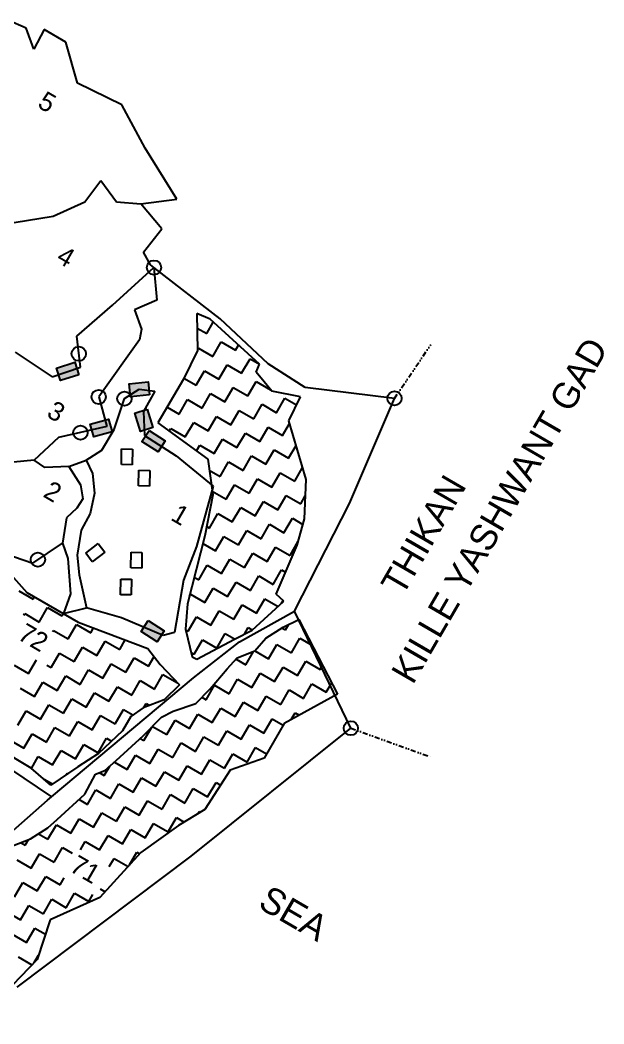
# Model space of a CAD drawing. Header units: metres. Extents: x 321906 to 324695, y 1838151 to 1839688.
# Drawn here: x 324115 to 324695, y 1838690 to 1839688 of the extents above; entities that cross this region are included whole.
import ezdxf

# ---------------------------------------------------------------- set-up
doc = ezdxf.new("R2010")
doc.units = ezdxf.units.M
doc.linetypes.add('DIVIDE', pattern=[1.25, 0.5, -0.25, 0, -0.25, 0, -0.25])
for name, color, linetype in [('OFF', 1, 'Continuous'), ('OTHERS', 1, 'Continuous'), ('POLY_HATCH', 12, 'Continuous'), ('POLY_PARCEL', 6, 'Continuous'), ('POLY_WATER', 4, 'Continuous'), ('TEXT_MAPOUT', 7, 'Continuous'), ('TEXT_PARCEL', 7, 'Continuous'), ('V_BOUND_LINE', 7, 'Continuous'), ('V_DIVIDE_LINE', 7, 'DIVIDE')]:
    doc.layers.add(name, color=color, linetype=linetype)
doc.styles.add('TEXT_MAP', font='', dxfattribs={"height": 2.5})
doc.styles.get('TEXT_MAP').set_extended_font_data('Kruti Dev 050')

msp = doc.modelspace()

# ---------------------------------------------------------------- hatches: boundary and pattern name
for points in [[(324151.15, 1839342.2), (324155.14, 1839329.75), (324173.13, 1839335.52), (324169.14, 1839347.97)], [(324223.27, 1839326.59), (324224.71, 1839313.6), (324243.5, 1839315.68), (324242.05, 1839328.68)], [(324234.49, 1839279.32), (324246.96, 1839283.23), (324241.31, 1839301.26), (324228.84, 1839297.35)], [(324184.68, 1839286.55), (324188.11, 1839273.94), (324206.34, 1839278.9), (324202.91, 1839291.52)], [(324251.97, 1839258.97), (324259, 1839270), (324243.06, 1839280.15), (324236.03, 1839269.13)], [(324251.09, 1839070.03), (324258.11, 1839081.06), (324242.17, 1839091.21), (324235.15, 1839080.19)]]:
    msp.add_hatch(color=256).paths.add_polyline_path(points)

# ---------------------------------------------------------------- linework, layer by layer
for points in [[(324173.13, 1839335.52), (324155.14, 1839329.75), (324151.15, 1839342.2), (324169.14, 1839347.97)], [(324243.5, 1839315.68), (324224.71, 1839313.6), (324223.27, 1839326.59), (324242.05, 1839328.68)], [(324241.31, 1839301.26), (324246.96, 1839283.23), (324234.49, 1839279.32), (324228.84, 1839297.35)], [(324206.34, 1839278.9), (324188.11, 1839273.94), (324184.68, 1839286.55), (324202.91, 1839291.52)], [(324243.06, 1839280.15), (324259, 1839270), (324251.97, 1839258.97), (324236.03, 1839269.13)], [(324242.17, 1839091.21), (324258.11, 1839081.06), (324251.09, 1839070.03), (324235.15, 1839080.19)]]:
    msp.add_lwpolyline(points, close=True)
for centre in [(324247.96, 1839442.18), (324173.21, 1839356.46), (324193.01, 1839313.56), (324218.61, 1839311.86), (324487.01, 1839312.1), (324174.89, 1839278.07), (324132.54, 1839151.76), (324443.63, 1838984.21)]:
    msp.add_circle(centre, 7.11)
at = {"layer": 'OFF'}
msp.add_line((324157.9, 1839098.17), (324180.78, 1839103.97), dxfattribs=at)
at = {"layer": 'OTHERS'}
for p, q in [((324215.58, 1839246.32), (324215.82, 1839261.86)), ((324215.82, 1839261.86), (324226.57, 1839261.7)), ((324226.57, 1839261.7), (324226.33, 1839246.16)), ((324226.33, 1839246.16), (324215.58, 1839246.32)), ((324232.72, 1839225.13), (324232.96, 1839240.67)), ((324232.96, 1839240.67), (324243.71, 1839240.5)), ((324243.71, 1839240.5), (324243.47, 1839224.96)), ((324243.47, 1839224.96), (324232.72, 1839225.13)), ((324180.08, 1839158.2), (324192.36, 1839167.72)), ((324192.36, 1839167.72), (324198.95, 1839159.23)), ((324186.67, 1839149.7), (324180.08, 1839158.2)), ((324198.95, 1839159.23), (324186.67, 1839149.7)), ((324224.98, 1839143.6), (324225.22, 1839159.14)), ((324225.22, 1839159.14), (324235.97, 1839158.98)), ((324235.97, 1839158.98), (324235.73, 1839143.44)), ((324235.73, 1839143.44), (324224.98, 1839143.6)), ((324214.65, 1839116.92), (324214.89, 1839132.45)), ((324214.89, 1839132.45), (324225.63, 1839132.29)), ((324225.63, 1839132.29), (324225.4, 1839116.75)), ((324225.4, 1839116.75), (324214.65, 1839116.92))]:
    msp.add_line(p, q, dxfattribs=at)
at = {"layer": 'POLY_HATCH'}
for p, q in [((324303.73, 1839390.75), (324290.62, 1839396.35)), ((324290.62, 1839396.35), (324291.19, 1839359.57)), ((324352.8, 1839346.15), (324303.73, 1839390.75)), ((324291.19, 1839359.57), (324277.18, 1839331.27)), ((324349.42, 1839338.2), (324352.8, 1839346.15)), ((324357.47, 1839328.58), (324349.42, 1839338.2)), ((324277.18, 1839331.27), (324251.87, 1839287.68)), ((324365.05, 1839319.22), (324357.47, 1839328.58)), ((324393.64, 1839313.69), (324365.05, 1839319.22)), ((324381.98, 1839289.84), (324393.64, 1839313.69)), ((324251.87, 1839287.68), (324301.43, 1839251.61)), ((324399.06, 1839231.34), (324381.98, 1839289.84)), ((324301.43, 1839251.61), (324306.49, 1839216.11)), ((324397.44, 1839192.4), (324399.06, 1839231.34)), ((324306.49, 1839216.11), (324298.58, 1839175.54)), ((324390.29, 1839166), (324397.44, 1839192.4)), ((324298.58, 1839175.54), (324281.19, 1839107.91)), ((324369.38, 1839117.43), (324390.29, 1839166)), ((324100.23, 1839142.99), (324121.71, 1839119.19)), ((324121.71, 1839119.19), (324172.62, 1839089.63)), ((324376.97, 1839110.46), (324369.38, 1839117.43)), ((324281.19, 1839107.91), (324279.12, 1839082.52)), ((324345.68, 1839081.6), (324376.97, 1839110.46)), ((324172.62, 1839089.63), (324241.93, 1839063.37)), ((324376.51, 1839084.58), (324392.04, 1839092.21)), ((324392.04, 1839092.21), (324430.32, 1839018.1)), ((324279.12, 1839082.52), (324286, 1839055.06)), ((324327.87, 1839072.86), (324345.68, 1839081.6)), ((324359.28, 1839073.69), (324376.51, 1839084.58)), ((324290.68, 1839052.66), (324327.87, 1839072.86)), ((324348.27, 1839061), (324359.28, 1839073.69)), ((324241.93, 1839063.37), (324254.08, 1839047.56)), ((324330.57, 1839054.01), (324348.27, 1839061)), ((324254.08, 1839047.56), (324273.25, 1839027.34)), ((324286, 1839055.06), (324290.68, 1839052.66)), ((324320.75, 1839043.36), (324330.57, 1839054.01)), ((324303.65, 1839023.3), (324320.75, 1839043.36)), ((324273.25, 1839027.34), (324258.23, 1839012.43)), ((324289.7, 1839008.68), (324303.65, 1839023.3)), ((324430.32, 1839018.1), (324377.4, 1838988.9)), ((324258.23, 1839012.43), (324237.31, 1839004.59)), ((324267.02, 1839000.95), (324289.7, 1839008.68)), ((324224.97, 1838995.89), (324216.69, 1838981.62)), ((324237.31, 1839004.59), (324224.97, 1838995.89)), ((324255.38, 1838994.99), (324267.02, 1839000.95)), ((324237.7, 1838977.08), (324255.38, 1838994.99)), ((324377.4, 1838988.9), (324357.35, 1838954.39)), ((324216.69, 1838981.62), (324192.74, 1838959.18)), ((324210.43, 1838952.02), (324237.7, 1838977.08)), ((324125.89, 1838944.4), (324093.04, 1838963.84)), ((324192.74, 1838959.18), (324172.17, 1838945.67)), ((324172.17, 1838945.67), (324145.33, 1838927.64)), ((324199.24, 1838942.16), (324210.43, 1838952.02)), ((324357.35, 1838954.39), (324323.64, 1838942.39)), ((324145.33, 1838927.64), (324125.89, 1838944.4)), ((324179.09, 1838918.42), (324189.86, 1838938.52)), ((324189.86, 1838938.52), (324199.24, 1838942.16)), ((324323.64, 1838942.39), (324298.62, 1838903.49)), ((324145.33, 1838927.64), (324145.33, 1838927.64)), ((324151.81, 1838893.37), (324179.09, 1838918.42)), ((324298.62, 1838903.49), (324272.18, 1838887.27)), ((324142.49, 1838885.15), (324151.81, 1838893.37)), ((324272.18, 1838887.27), (324234.73, 1838860.44)), ((324125.26, 1838874.25), (324142.49, 1838885.15)), ((324089.09, 1838860.27), (324125.26, 1838874.25)), ((324234.73, 1838860.44), (324194.28, 1838815.92)), ((324194.28, 1838815.92), (324144.86, 1838793.61)), ((324144.86, 1838793.61), (324131.71, 1838754.05)), ((324131.71, 1838754.05), (324070.28, 1838690.14))]:
    msp.add_line(p, q, dxfattribs=at)
at = {"layer": 'POLY_HATCH', "linetype": 'Continuous'}
for p, q in [((324300.38, 1839376.54), (324306.94, 1839387.83)), ((324290.84, 1839382.08), (324300.38, 1839376.54)), ((324306.39, 1839353.87), (324314.72, 1839368.21)), ((324314.72, 1839368.21), (324329.06, 1839359.89)), ((324329.06, 1839359.89), (324332.04, 1839365.02)), ((324291.17, 1839360.68), (324292.05, 1839362.2)), ((324292.05, 1839362.2), (324306.39, 1839353.87)), ((324312.41, 1839331.21), (324320.73, 1839345.55)), ((324320.73, 1839345.55), (324335.07, 1839337.22)), ((324335.07, 1839337.22), (324343.4, 1839351.56)), ((324343.4, 1839351.56), (324352.78, 1839346.11)), ((324289.74, 1839325.2), (324298.07, 1839339.53)), ((324298.07, 1839339.53), (324312.41, 1839331.21)), ((324277.65, 1839332.21), (324289.74, 1839325.2)), ((324341.08, 1839314.55), (324349.41, 1839328.89)), ((324349.41, 1839328.89), (324363.75, 1839320.57)), ((324295.75, 1839302.53), (324304.08, 1839316.87)), ((324304.08, 1839316.87), (324318.42, 1839308.54)), ((324318.42, 1839308.54), (324326.75, 1839322.88)), ((324326.75, 1839322.88), (324341.08, 1839314.55)), ((324363.75, 1839320.57), (324363.84, 1839320.71)), ((324273.08, 1839296.52), (324281.41, 1839310.86)), ((324281.41, 1839310.86), (324295.75, 1839302.53)), ((324347.1, 1839291.89), (324355.42, 1839306.23)), ((324355.42, 1839306.23), (324369.76, 1839297.9)), ((324369.76, 1839297.9), (324378.09, 1839312.24)), ((324378.09, 1839312.24), (324389.65, 1839305.53)), ((324261.06, 1839303.5), (324273.08, 1839296.52)), ((324324.43, 1839285.87), (324332.76, 1839300.21)), ((324332.76, 1839300.21), (324347.1, 1839291.89)), ((324279.1, 1839273.85), (324287.42, 1839288.19)), ((324287.42, 1839288.19), (324301.76, 1839279.86)), ((324301.76, 1839279.86), (324310.09, 1839294.2)), ((324310.09, 1839294.2), (324324.43, 1839285.87)), ((324375.78, 1839275.23), (324382.74, 1839287.23)), ((324263.17, 1839279.45), (324264.76, 1839282.18)), ((324264.76, 1839282.18), (324279.1, 1839273.85)), ((324330.44, 1839263.21), (324338.77, 1839277.55)), ((324338.77, 1839277.55), (324353.11, 1839269.22)), ((324353.11, 1839269.22), (324361.44, 1839283.56)), ((324361.44, 1839283.56), (324375.78, 1839275.23)), ((324290.13, 1839259.83), (324293.44, 1839265.52)), ((324293.44, 1839265.52), (324307.78, 1839257.2)), ((324307.78, 1839257.2), (324316.1, 1839271.53)), ((324316.1, 1839271.53), (324330.44, 1839263.21)), ((324381.79, 1839252.57), (324389.16, 1839265.26)), ((324336.45, 1839240.54), (324344.78, 1839254.88)), ((324344.78, 1839254.88), (324359.12, 1839246.55)), ((324359.12, 1839246.55), (324367.45, 1839260.89)), ((324367.45, 1839260.89), (324381.79, 1839252.57)), ((324313.79, 1839234.53), (324322.12, 1839248.87)), ((324322.12, 1839248.87), (324336.45, 1839240.54)), ((324302.97, 1839240.81), (324313.79, 1839234.53)), ((324365.13, 1839223.89), (324373.46, 1839238.23)), ((324373.46, 1839238.23), (324387.8, 1839229.9)), ((324387.8, 1839229.9), (324395.57, 1839243.29)), ((324319.8, 1839211.86), (324328.13, 1839226.2)), ((324328.13, 1839226.2), (324342.47, 1839217.87)), ((324342.47, 1839217.87), (324350.79, 1839232.21)), ((324350.79, 1839232.21), (324365.13, 1839223.89)), ((324305.95, 1839219.9), (324319.8, 1839211.86)), ((324371.15, 1839201.22), (324379.47, 1839215.56)), ((324379.47, 1839215.56), (324393.81, 1839207.23)), ((324393.81, 1839207.23), (324398.38, 1839215.11)), ((324348.48, 1839195.21), (324356.81, 1839209.55)), ((324356.81, 1839209.55), (324371.15, 1839201.22)), ((324303.15, 1839183.18), (324311.47, 1839197.52)), ((324311.47, 1839197.52), (324325.81, 1839189.2)), ((324325.81, 1839189.2), (324334.14, 1839203.53)), ((324334.14, 1839203.53), (324348.48, 1839195.21)), ((324354.49, 1839172.54), (324362.82, 1839186.88)), ((324362.82, 1839186.88), (324377.16, 1839178.55)), ((324377.16, 1839178.55), (324385.48, 1839192.89)), ((324385.48, 1839192.89), (324395.93, 1839186.83)), ((324300.39, 1839184.79), (324303.15, 1839183.18)), ((324331.82, 1839166.53), (324340.15, 1839180.87)), ((324340.15, 1839180.87), (324354.49, 1839172.54)), ((324296.6, 1839167.81), (324309.16, 1839160.52)), ((324309.16, 1839160.52), (324317.48, 1839174.86)), ((324317.48, 1839174.86), (324331.82, 1839166.53)), ((324383.17, 1839155.89), (324391.38, 1839170.02)), ((324337.84, 1839143.86), (324346.16, 1839158.2)), ((324346.16, 1839158.2), (324360.5, 1839149.87)), ((324360.5, 1839149.87), (324368.83, 1839164.21)), ((324368.83, 1839164.21), (324383.17, 1839155.89)), ((324292.5, 1839131.84), (324300.83, 1839146.18)), ((324300.83, 1839146.18), (324315.17, 1839137.85)), ((324315.17, 1839137.85), (324323.5, 1839152.19)), ((324323.5, 1839152.19), (324337.84, 1839143.86)), ((324343.85, 1839121.2), (324352.18, 1839135.53)), ((324352.18, 1839135.53), (324366.52, 1839127.21)), ((324366.52, 1839127.21), (324374.84, 1839141.55)), ((324374.84, 1839141.55), (324378.78, 1839139.26)), ((324288.02, 1839134.44), (324292.5, 1839131.84)), ((324321.18, 1839115.18), (324329.51, 1839129.52)), ((324329.51, 1839129.52), (324343.85, 1839121.2)), ((324113.49, 1839120.75), (324127.82, 1839112.42)), ((324283.24, 1839115.89), (324284.18, 1839117.5)), ((324284.18, 1839117.5), (324298.52, 1839109.17)), ((324298.52, 1839109.17), (324306.84, 1839123.51)), ((324306.84, 1839123.51), (324321.18, 1839115.18)), ((324127.82, 1839112.42), (324129.22, 1839114.83)), ((324327.19, 1839092.52), (324335.52, 1839106.86)), ((324335.52, 1839106.86), (324349.86, 1839098.53)), ((324349.86, 1839098.53), (324358.19, 1839112.87)), ((324358.19, 1839112.87), (324371.32, 1839105.25)), ((324374.81, 1839108.47), (324376.31, 1839111.06)), ((324118.58, 1839096.5), (324119.5, 1839098.08)), ((324119.5, 1839098.08), (324133.84, 1839089.75)), ((324133.84, 1839089.75), (324142.16, 1839104.09)), ((324142.16, 1839104.09), (324156.5, 1839095.76)), ((324156.5, 1839095.76), (324157.9, 1839098.17)), ((324304.53, 1839086.5), (324312.85, 1839100.84)), ((324312.85, 1839100.84), (324327.19, 1839092.52)), ((324162.52, 1839073.1), (324170.84, 1839087.44)), ((324170.84, 1839087.44), (324185.18, 1839079.11)), ((324281.86, 1839080.49), (324290.19, 1839094.83)), ((324290.19, 1839094.83), (324304.53, 1839086.5)), ((324378.54, 1839081.87), (324381.55, 1839087.06)), ((324147.26, 1839079.84), (324148.18, 1839081.43)), ((324148.18, 1839081.43), (324162.52, 1839073.1)), ((324185.18, 1839079.11), (324187.92, 1839083.83)), ((324279.25, 1839082.01), (324281.86, 1839080.49)), ((324310.54, 1839063.84), (324318.87, 1839078.18)), ((324318.87, 1839078.18), (324327.95, 1839072.9)), ((324337.78, 1839077.72), (324341.53, 1839084.19)), ((324341.53, 1839084.19), (324345.8, 1839081.71)), ((324375.25, 1839083.78), (324378.54, 1839081.87)), ((324191.19, 1839056.44), (324199.52, 1839070.78)), ((324199.52, 1839070.78), (324213.86, 1839062.46)), ((324213.86, 1839062.46), (324219.36, 1839071.92)), ((324287.87, 1839057.83), (324296.2, 1839072.17)), ((324296.2, 1839072.17), (324310.54, 1839063.84)), ((324361.89, 1839053.2), (324370.21, 1839067.54)), ((324370.21, 1839067.54), (324384.55, 1839059.21)), ((324384.55, 1839059.21), (324392.88, 1839073.55)), ((324392.88, 1839073.55), (324405.46, 1839066.24)), ((324145.86, 1839044.42), (324154.19, 1839058.76)), ((324154.19, 1839058.76), (324168.53, 1839050.43)), ((324168.53, 1839050.43), (324176.86, 1839064.77)), ((324176.86, 1839064.77), (324191.19, 1839056.44)), ((324242.54, 1839045.8), (324248.09, 1839055.35)), ((324284.87, 1839059.57), (324287.87, 1839057.83)), ((324339.22, 1839047.18), (324346.94, 1839060.47)), ((324348.33, 1839061.07), (324361.89, 1839053.2)), ((324108.86, 1839046.73), (324123.19, 1839038.41)), ((324123.19, 1839038.41), (324131.23, 1839052.24)), ((324141.46, 1839046.98), (324145.86, 1839044.42)), ((324197.21, 1839033.78), (324205.53, 1839048.12)), ((324205.53, 1839048.12), (324219.87, 1839039.79)), ((324219.87, 1839039.79), (324228.2, 1839054.13)), ((324228.2, 1839054.13), (324242.54, 1839045.8)), ((324329.49, 1839052.83), (324339.22, 1839047.18)), ((324390.56, 1839036.54), (324398.89, 1839050.88)), ((324398.89, 1839050.88), (324413.23, 1839042.55)), ((324413.23, 1839042.55), (324415.59, 1839046.62)), ((324151.87, 1839021.75), (324160.2, 1839036.09)), ((324160.2, 1839036.09), (324174.54, 1839027.76)), ((324174.54, 1839027.76), (324182.87, 1839042.1)), ((324182.87, 1839042.1), (324197.21, 1839033.78)), ((324248.55, 1839023.13), (324256.88, 1839037.47)), ((324256.88, 1839037.47), (324271.22, 1839029.15)), ((324345.23, 1839024.52), (324353.56, 1839038.86)), ((324353.56, 1839038.86), (324367.9, 1839030.53)), ((324367.9, 1839030.53), (324376.22, 1839044.87)), ((324376.22, 1839044.87), (324390.56, 1839036.54)), ((324129.21, 1839015.74), (324137.53, 1839030.08)), ((324137.53, 1839030.08), (324151.87, 1839021.75)), ((324203.22, 1839011.11), (324211.55, 1839025.45)), ((324211.55, 1839025.45), (324225.89, 1839017.12)), ((324225.89, 1839017.12), (324234.21, 1839031.46)), ((324234.21, 1839031.46), (324248.55, 1839023.13)), ((324271.22, 1839029.15), (324271.34, 1839029.35)), ((324299.9, 1839012.49), (324308.22, 1839026.83)), ((324308.22, 1839026.83), (324322.56, 1839018.5)), ((324322.56, 1839018.5), (324330.89, 1839032.84)), ((324330.89, 1839032.84), (324345.23, 1839024.52)), ((324396.58, 1839013.87), (324404.9, 1839028.21)), ((324404.9, 1839028.21), (324419.24, 1839019.89)), ((324419.24, 1839019.89), (324424.62, 1839029.14)), ((324114.87, 1839024.07), (324129.21, 1839015.74)), ((324180.55, 1839005.1), (324188.88, 1839019.44)), ((324188.88, 1839019.44), (324203.22, 1839011.11)), ((324351.24, 1839001.85), (324359.57, 1839016.19)), ((324359.57, 1839016.19), (324373.91, 1839007.86)), ((324373.91, 1839007.86), (324382.24, 1839022.2)), ((324382.24, 1839022.2), (324396.58, 1839013.87)), ((324135.22, 1838993.07), (324143.55, 1839007.41)), ((324143.55, 1839007.41), (324157.89, 1838999.09)), ((324157.89, 1838999.09), (324166.21, 1839013.43)), ((324166.21, 1839013.43), (324180.55, 1839005.1)), ((324237.91, 1839004.81), (324240.22, 1839008.8)), ((324240.22, 1839008.8), (324243.48, 1839006.9)), ((324295.68, 1839014.94), (324299.9, 1839012.49)), ((324328.58, 1838995.84), (324336.9, 1839010.18)), ((324336.9, 1839010.18), (324351.24, 1839001.85)), ((324112.55, 1838987.06), (324120.88, 1839001.4)), ((324120.88, 1839001.4), (324135.22, 1838993.07)), ((324186.56, 1838982.43), (324194.89, 1838996.77)), ((324194.89, 1838996.77), (324209.23, 1838988.44)), ((324209.23, 1838988.44), (324217.56, 1839002.78)), ((324217.56, 1839002.78), (324226.98, 1838997.31)), ((324283.24, 1838983.81), (324291.57, 1838998.15)), ((324291.57, 1838998.15), (324305.91, 1838989.83)), ((324305.91, 1838989.83), (324314.24, 1839004.17)), ((324314.24, 1839004.17), (324328.58, 1838995.84)), ((324384.28, 1838992.69), (324388.25, 1838999.54)), ((324388.25, 1838999.54), (324392.35, 1838997.15)), ((324163.9, 1838976.42), (324172.23, 1838990.76)), ((324172.23, 1838990.76), (324186.56, 1838982.43)), ((324246.49, 1838985.98), (324260.58, 1838977.8)), ((324260.58, 1838977.8), (324268.9, 1838992.14)), ((324268.9, 1838992.14), (324283.24, 1838983.81)), ((324334.59, 1838973.17), (324342.92, 1838987.51)), ((324342.92, 1838987.51), (324357.26, 1838979.18)), ((324357.26, 1838979.18), (324365.58, 1838993.52)), ((324365.58, 1838993.52), (324376.42, 1838987.23)), ((324118.56, 1838964.4), (324126.89, 1838978.73)), ((324126.89, 1838978.73), (324141.23, 1838970.41)), ((324141.23, 1838970.41), (324149.56, 1838984.75)), ((324149.56, 1838984.75), (324163.9, 1838976.42)), ((324237.91, 1838971.79), (324245.66, 1838985.14)), ((324289.26, 1838961.15), (324297.58, 1838975.49)), ((324297.58, 1838975.49), (324311.92, 1838967.16)), ((324311.92, 1838967.16), (324320.25, 1838981.5)), ((324320.25, 1838981.5), (324334.59, 1838973.17)), ((324104.23, 1838972.72), (324118.56, 1838964.4)), ((324169.91, 1838953.75), (324178.24, 1838968.09)), ((324178.24, 1838968.09), (324192.58, 1838959.77)), ((324192.58, 1838959.77), (324200.9, 1838974.1)), ((324200.9, 1838974.1), (324205.7, 1838971.32)), ((324234.26, 1838973.91), (324237.91, 1838971.79)), ((324266.59, 1838955.13), (324274.92, 1838969.47)), ((324274.92, 1838969.47), (324289.26, 1838961.15)), ((324126.05, 1838944.26), (324132.9, 1838956.07)), ((324132.9, 1838956.07), (324147.24, 1838947.74)), ((324147.24, 1838947.74), (324155.57, 1838962.08)), ((324155.57, 1838962.08), (324169.91, 1838953.75)), ((324221.26, 1838943.11), (324229.58, 1838957.45)), ((324229.58, 1838957.45), (324243.92, 1838949.12)), ((324243.92, 1838949.12), (324252.25, 1838963.46)), ((324252.25, 1838963.46), (324266.59, 1838955.13)), ((324317.93, 1838944.49), (324326.26, 1838958.83)), ((324326.26, 1838958.83), (324340.6, 1838950.5)), ((324340.6, 1838950.5), (324348.93, 1838964.84)), ((324348.93, 1838964.84), (324359.77, 1838958.55)), ((324198.59, 1838937.1), (324203.93, 1838946.29)), ((324208.63, 1838950.44), (324221.26, 1838943.11)), ((324272.6, 1838932.47), (324280.93, 1838946.81)), ((324280.93, 1838946.81), (324295.27, 1838938.48)), ((324295.27, 1838938.48), (324303.59, 1838952.82)), ((324303.59, 1838952.82), (324317.93, 1838944.49)), ((324160.77, 1838938.01), (324161.58, 1838939.41)), ((324161.58, 1838939.41), (324162.26, 1838939.02)), ((324193.62, 1838939.98), (324198.59, 1838937.1)), ((324249.93, 1838926.46), (324258.26, 1838940.8)), ((324258.26, 1838940.8), (324272.6, 1838932.47)), ((324138.83, 1838933.25), (324138.92, 1838933.4)), ((324138.92, 1838933.4), (324146.96, 1838928.73)), ((324204.6, 1838914.43), (324212.93, 1838928.77)), ((324212.93, 1838928.77), (324227.27, 1838920.44)), ((324227.27, 1838920.44), (324235.59, 1838934.78)), ((324235.59, 1838934.78), (324249.93, 1838926.46)), ((324301.28, 1838915.81), (324309.61, 1838930.15)), ((324309.61, 1838930.15), (324314.1, 1838927.55)), ((324181.93, 1838908.42), (324190.26, 1838922.76)), ((324190.26, 1838922.76), (324204.6, 1838914.43)), ((324255.95, 1838903.79), (324264.27, 1838918.13)), ((324264.27, 1838918.13), (324278.61, 1838909.8)), ((324278.61, 1838909.8), (324286.94, 1838924.14)), ((324286.94, 1838924.14), (324301.28, 1838915.81)), ((324173.52, 1838913.31), (324181.93, 1838908.42)), ((324210.61, 1838891.77), (324218.94, 1838906.1)), ((324218.94, 1838906.1), (324233.28, 1838897.78)), ((324233.28, 1838897.78), (324241.61, 1838912.12)), ((324241.61, 1838912.12), (324255.95, 1838903.79)), ((324187.95, 1838885.75), (324196.27, 1838900.09)), ((324196.27, 1838900.09), (324210.61, 1838891.77)), ((324261.96, 1838881.12), (324270.29, 1838895.46)), ((324270.29, 1838895.46), (324278.12, 1838890.91)), ((324291.63, 1838899.2), (324292.95, 1838901.47)), ((324292.95, 1838901.47), (324294.18, 1838900.76)), ((324142.61, 1838873.73), (324150.94, 1838888.07)), ((324150.94, 1838888.07), (324165.28, 1838879.74)), ((324165.28, 1838879.74), (324173.61, 1838894.08)), ((324173.61, 1838894.08), (324187.95, 1838885.75)), ((324239.29, 1838875.11), (324247.62, 1838889.45)), ((324247.62, 1838889.45), (324261.96, 1838881.12)), ((324133.13, 1838879.23), (324142.61, 1838873.73)), ((324193.96, 1838863.09), (324202.29, 1838877.43)), ((324202.29, 1838877.43), (324216.63, 1838869.1)), ((324216.63, 1838869.1), (324224.95, 1838883.44)), ((324224.95, 1838883.44), (324239.29, 1838875.11)), ((324115.31, 1838870.41), (324119.95, 1838867.72)), ((324119.95, 1838867.72), (324123.31, 1838873.5)), ((324174.88, 1838863.26), (324179.62, 1838871.41)), ((324179.62, 1838871.41), (324193.96, 1838863.09)), ((324125.96, 1838845.05), (324134.29, 1838859.39)), ((324134.29, 1838859.39), (324148.63, 1838851.06)), ((324148.63, 1838851.06), (324156.95, 1838865.4)), ((324156.95, 1838865.4), (324166.64, 1838859.78)), ((324223.77, 1838848.38), (324230.96, 1838860.77)), ((324230.96, 1838860.77), (324233.62, 1838859.23)), ((324111.62, 1838853.38), (324125.96, 1838845.05)), ((324203.56, 1838846.6), (324208.3, 1838854.76)), ((324208.3, 1838854.76), (324222.22, 1838846.67)), ((324131.97, 1838822.38), (324140.3, 1838836.72)), ((324140.3, 1838836.72), (324154.64, 1838828.4)), ((324109.3, 1838816.37), (324117.63, 1838830.71)), ((324117.63, 1838830.71), (324131.97, 1838822.38)), ((324154.64, 1838828.4), (324158.65, 1838835.31)), ((324160.65, 1838805.73), (324168.98, 1838820.07)), ((324168.98, 1838820.07), (324183.32, 1838811.74)), ((324183.32, 1838811.74), (324187.33, 1838818.66)), ((324194.51, 1838824.41), (324199.41, 1838821.57)), ((324115.32, 1838793.7), (324123.64, 1838808.04)), ((324123.64, 1838808.04), (324137.98, 1838799.72)), ((324137.98, 1838799.72), (324146.31, 1838814.06)), ((324146.31, 1838814.06), (324160.65, 1838805.73)), ((324100.98, 1838802.03), (324115.32, 1838793.7)), ((324106.99, 1838779.36), (324121.33, 1838771.04)), ((324121.33, 1838771.04), (324129.66, 1838785.38)), ((324129.66, 1838785.38), (324140.11, 1838779.31)), ((324113, 1838756.7), (324126.64, 1838748.78)), ((324129.01, 1838751.24), (324133.14, 1838758.35))]:
    msp.add_line(p, q, dxfattribs=at)
at = {"layer": 'POLY_PARCEL'}
for p, q in [((324179.25, 1839507.52), (324194.98, 1839528.87)), ((324194.98, 1839528.87), (324210.64, 1839507.39)), ((324147.71, 1839493.45), (324179.25, 1839507.52)), ((324210.64, 1839507.39), (324234.79, 1839505.57)), ((324096.58, 1839485.03), (324147.71, 1839493.45)), ((324206.68, 1839404.66), (324247.96, 1839442.18)), ((324247.96, 1839442.18), (324250.67, 1839409.8)), ((324171.15, 1839373.86), (324206.68, 1839404.66)), ((324250.67, 1839409.8), (324228.58, 1839400.22)), ((324228.58, 1839400.22), (324235.61, 1839380.81)), ((324235.61, 1839380.81), (324233.57, 1839370.2)), ((324174.78, 1839343.17), (324171.15, 1839373.86)), ((324233.57, 1839370.2), (324193.01, 1839313.56)), ((324109.95, 1839357.95), (324146.86, 1839333.66)), ((324146.86, 1839333.66), (324174.78, 1839343.17)), ((324218.61, 1839311.86), (324233.38, 1839321.14)), ((324233.38, 1839321.14), (324248.85, 1839319.3)), ((324248.85, 1839319.3), (324237.55, 1839299.07)), ((324193.01, 1839313.56), (324201.23, 1839284.02)), ((324208.39, 1839281.18), (324218.61, 1839311.86)), ((324237.55, 1839299.07), (324238.5, 1839275.31)), ((324201.23, 1839284.02), (324153, 1839273.12)), ((324196.04, 1839260.68), (324208.39, 1839281.18)), ((324238.5, 1839275.31), (324270.14, 1839255.15)), ((324153, 1839273.12), (324128.73, 1839250.65)), ((324180.55, 1839250.69), (324196.04, 1839260.68)), ((324270.14, 1839255.15), (324306.69, 1839224.99)), ((324128.73, 1839250.65), (324044.57, 1839242.92)), ((324139.57, 1839243.47), (324128.73, 1839250.65)), ((324163.39, 1839244.47), (324180.55, 1839250.69)), ((324163.39, 1839244.47), (324139.57, 1839243.47)), ((324306.69, 1839224.99), (324290.15, 1839164.95)), ((324066.4, 1839169.36), (324127.54, 1839148.37)), ((324127.54, 1839148.37), (324156.93, 1839168.26)), ((324290.15, 1839164.95), (324277.33, 1839131.33)), ((324277.33, 1839131.33), (324268.22, 1839079.48)), ((324215.79, 1839093.85), (324180.78, 1839103.97)), ((324332.98, 1839070.04), (324387.71, 1839100.6)), ((324256.93, 1839076.21), (324215.79, 1839093.85)), ((324268.22, 1839079.48), (324256.93, 1839076.21)), ((324287.08, 1839034.24), (324332.98, 1839070.04)), ((324146.25, 1838916.05), (324287.08, 1839034.24)), ((324011.02, 1839006.77), (324146.25, 1838916.05)), ((324142.12, 1838912.59), (324146.25, 1838916.05)), ((324035.43, 1838818.89), (324142.12, 1838912.59))]:
    msp.add_line(p, q, dxfattribs=at)
at = {"layer": 'POLY_WATER'}
for p, q in [((324180.55, 1839250.69), (324186.87, 1839237.5)), ((324163.39, 1839244.47), (324175.05, 1839226.27)), ((324186.87, 1839237.5), (324188.85, 1839217.95)), ((324175.05, 1839226.27), (324177.14, 1839212.37)), ((324188.85, 1839217.95), (324184.4, 1839197.69)), ((324177.14, 1839212.37), (324171.39, 1839203.01)), ((324171.39, 1839203.01), (324160.94, 1839193.22)), ((324184.4, 1839197.69), (324175.74, 1839181.14)), ((324160.94, 1839193.22), (324156.93, 1839168.26)), ((324175.74, 1839181.14), (324171.73, 1839156.19)), ((324156.93, 1839168.26), (324162.38, 1839153.04)), ((324171.73, 1839156.19), (324173.47, 1839136.77)), ((324162.38, 1839153.04), (324165.11, 1839117.82)), ((324173.47, 1839136.77), (324180.78, 1839103.97)), ((324165.11, 1839117.82), (324157.9, 1839098.17))]:
    msp.add_line(p, q, dxfattribs=at)
at = {"layer": 'V_BOUND_LINE'}
for p, q in [((324120.94, 1839680.05), (324102.55, 1839688.25)), ((324128.37, 1839659.22), (324120.94, 1839680.05)), ((324138.7, 1839678.86), (324128.37, 1839659.22)), ((324160.29, 1839666.32), (324138.7, 1839678.86)), ((324171.83, 1839625.44), (324160.29, 1839666.32)), ((324216.06, 1839604.03), (324171.83, 1839625.44)), ((324239.05, 1839560.77), (324216.06, 1839604.03)), ((324270.71, 1839510.34), (324239.05, 1839560.77)), ((324234.79, 1839505.57), (324270.71, 1839510.34)), ((324255.61, 1839480.66), (324234.79, 1839505.57)), ((324237.46, 1839457.52), (324255.61, 1839480.66)), ((324244.44, 1839444.9), (324237.46, 1839457.52)), ((324247.96, 1839442.18), (324244.44, 1839444.9)), ((324313.84, 1839391.3), (324247.96, 1839442.18)), ((324361.58, 1839346.49), (324313.84, 1839391.3)), ((324398.23, 1839323.07), (324361.58, 1839346.49)), ((324487.01, 1839312.1), (324398.23, 1839323.07)), ((324442.41, 1839207.69), (324487.01, 1839312.1)), ((324387.71, 1839100.6), (324442.41, 1839207.69)), ((324443.63, 1838984.21), (324387.71, 1839100.6)), ((324284.76, 1838857.05), (324443.63, 1838984.21)), ((324111.81, 1838726.77), (324284.76, 1838857.05))]:
    msp.add_line(p, q, dxfattribs=at)
at = {"layer": 'V_DIVIDE_LINE', "ltscale": 10}
for p, q in [((324487.01, 1839312.1), (324523.19, 1839365.67)), ((324443.63, 1838984.21), (324523.07, 1838955.53))]:
    msp.add_line(p, q, dxfattribs=at)

# ---------------------------------------------------------------- texts
at = {"layer": 'TEXT_MAPOUT'}
for s, height, rotation, p in [('KILLE YASHWANT GAD', 26.1133, 59.85528, (324505.25, 1839026.61)), ('THIKAN', 26.113, 59.85528, (324494.97, 1839114.57)), ('SEA', 26.113, 329.85528, (324350.14, 1838806.37))]:
    msp.add_text(s, height=height, rotation=rotation, dxfattribs=at).set_placement(p)
at = {"layer": 'TEXT_PARCEL', "style": 'TEXT_MAP'}
for s, height, p in [('5', 18.8, (324131.14, 1839602.23)), ('4', 18.8, (324149.74, 1839448.52)), ('3', 18.8, (324140.16, 1839294.57)), ('2', 18.8, (324136.72, 1839214.88)), ('1', 18.8, (324263.51, 1839191.82)), ('72', 18.802, (324111.25, 1839073.3)), ('71', 18.802, (324162.96, 1838842.73))]:
    msp.add_text(s, height=height, rotation=329.85528, dxfattribs=at).set_placement(p)

doc.saveas('drawing.dxf')
